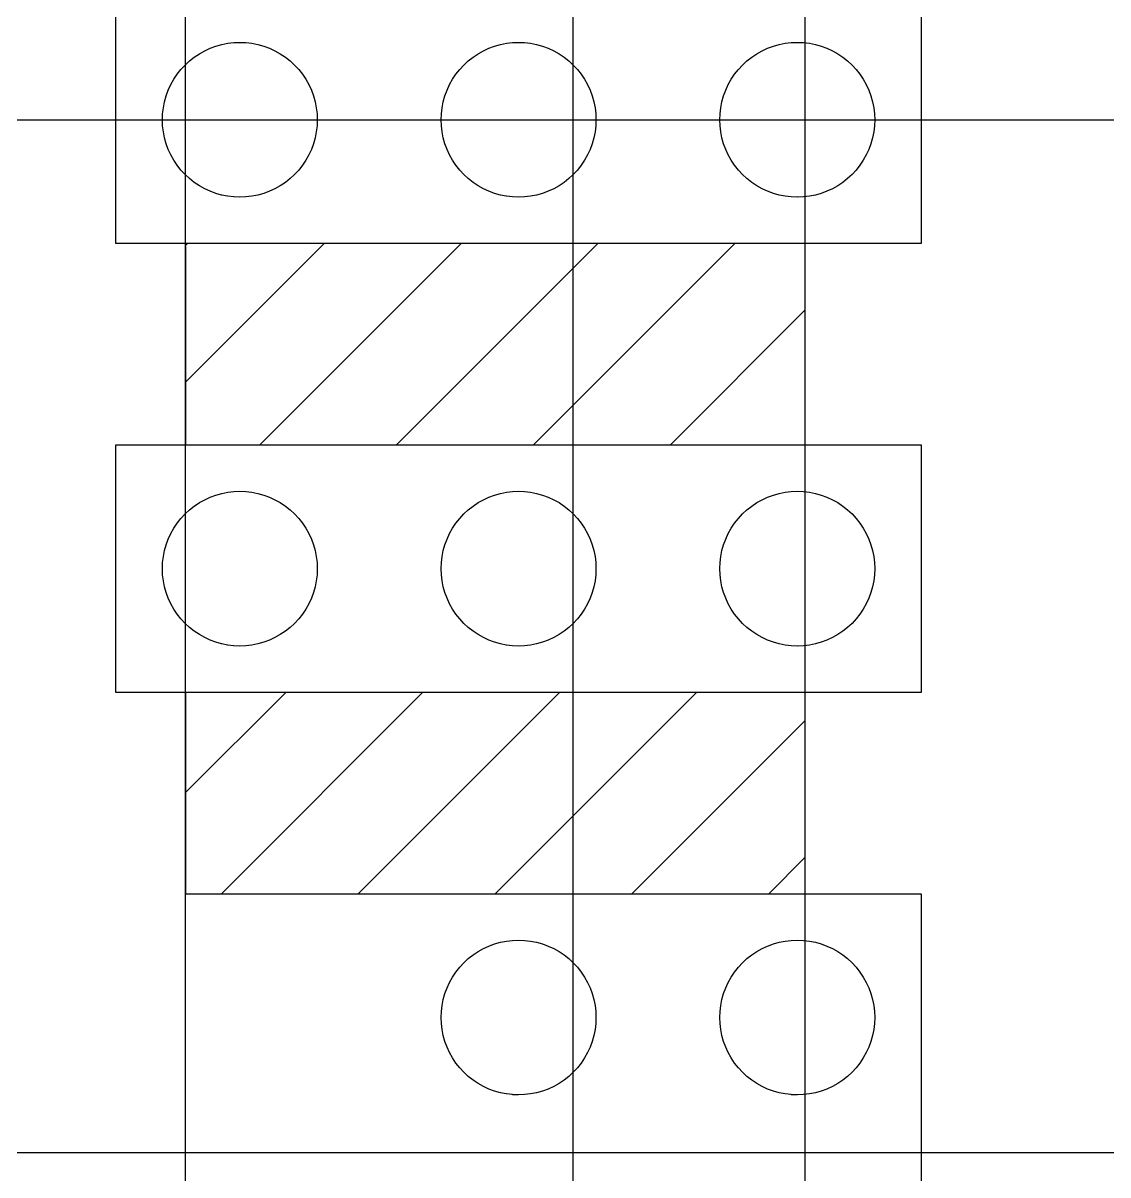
# Model space of a CAD drawing. Extents: x 98 to 785, y 191 to 514.
# Drawn here: x 172.723 to 174.124, y 268.851 to 270.339 of the extents above; entities that cross this region are included whole.
import ezdxf

# ---------------------------------------------------------------- set-up
doc = ezdxf.new("R2010")
doc.units = 0
doc.header["$LTSCALE"] = 12.7
doc.header["$MEASUREMENT"] = 0
doc.linetypes.add('CENTER', pattern=[2, 1.25, -0.25, 0.25, -0.25])
doc.linetypes.add('PHANTOM', pattern=[2.5, 1.25, -0.25, 0.25, -0.25, 0.25, -0.25])
for name, color, linetype in [('SH-01_CENTER', 2, 'CENTER'), ('SH-01_CU POST', 2, 'CONTINUOUS'), ('SH-01_HATCH', 10, 'CONTINUOUS'), ('SH-01_HIDDEN', 6, 'CONTINUOUS'), ('SH-01_MISC', 5, 'CONTINUOUS'), ('SH-01_NOTES', 3, 'CONTINUOUS'), ('SH-01_OBJECT', 7, 'CONTINUOUS'), ('SH-01_PHANTOM', 1, 'PHANTOM')]:
    doc.layers.add(name, color=color, linetype=linetype)

# ---------------------------------------------------------------- blocks, each defined once
blk = doc.blocks.new('A$C548803C5')
at = {"layer": 'SH-01_CENTER', "ltscale": 0.05}
for p, q in [((1, 1.45138), (1, 0.54862)), ((0.54862, 1), (1.45138, 1))]:
    blk.add_line(p, q, dxfattribs=at)
blk = doc.blocks.new('A$C10CC7ADC')
at = {"layer": 'SH-01_HATCH', "ltscale": 0.05}
h = blk.add_hatch(dxfattribs=at)
h.set_pattern_fill('ANSI31', color=256, scale=0.5)
h.set_pattern_definition([(45, (72.676584, -272.79924), (-0.044194174, 0.044194174), [])])
h.paths.add_polyline_path([(2.115, 3.115), (2.115, 2.985), (2.515, 2.985), (2.515, 3.115)])
h.paths.add_polyline_path([(2.515, 2.695), (2.515, 2.825), (2.115, 2.825), (2.115, 2.695)])
h.paths.add_polyline_path([(2.515, 2.405), (2.515, 2.535), (2.115, 2.535), (2.115, 2.405)])
h.paths.add_polyline_path([(2.515, 2.115), (2.515, 2.245), (2.115, 2.245), (2.115, 2.115)])
h.paths.add_polyline_path([(2.815, 2.38), (2.815, 2.25), (3.215, 2.25), (3.215, 2.38)])
h.paths.add_polyline_path([(3.215, 2.85), (3.215, 2.98), (2.815, 2.98), (2.815, 2.85)])
h.paths.add_polyline_path([(3.515, 3.115), (3.515, 2.985), (3.865, 2.985), (3.865, 3.115)])
h.paths.add_polyline_path([(3.515, 2.825), (3.515, 2.695), (3.865, 2.695), (3.865, 2.825)])
h.paths.add_polyline_path([(3.515, 2.535), (3.515, 2.405), (3.865, 2.405), (3.865, 2.535)])
h.paths.add_polyline_path([(3.865, 2.115), (3.865, 2.245), (3.515, 2.245), (3.515, 2.115)])
at = {"layer": 'SH-01_CENTER'}
for points in [[(2.365, 3.56151), (2.365, 1.66849)], [(1.41849, 2.615), (3.31151, 2.615)]]:
    blk.add_lwpolyline(points, dxfattribs=at)
at = {"layer": 'SH-01_CU POST'}
for points in [[(2.2, 2.615), (2.19985, 2.61108), (2.19939, 2.60718), (2.19862, 2.60333), (2.19756, 2.59955), (2.1962, 2.59587), (2.19455, 2.5923), (2.19263, 2.58888), (2.19045, 2.58561), (2.18802, 2.58253), (2.18536, 2.57965), (2.18248, 2.57698), (2.17939, 2.57455), (2.17613, 2.57237), (2.1727, 2.57045), (2.16914, 2.56881), (2.16545, 2.56745), (2.16168, 2.56638), (2.15782, 2.56562), (2.15393, 2.56516), (2.15008, 2.56501), (2.15006, 2.56501), (2.15005, 2.565), (2.14996, 2.565), (2.14995, 2.56501), (2.14993, 2.56501), (2.14615, 2.56515), (2.14615, 2.56516), (2.14607, 2.56516), (2.14606, 2.56516), (2.14602, 2.56516), (2.14601, 2.56517), (2.146, 2.56517), (2.14226, 2.56561), (2.14225, 2.56561), (2.14224, 2.56561), (2.14221, 2.56561), (2.14221, 2.56562), (2.14218, 2.56562), (2.14218, 2.56562), (2.14215, 2.56562), (2.14214, 2.56563), (2.14212, 2.56563), (2.14211, 2.56563), (2.14211, 2.56563), (2.13841, 2.56637), (2.1384, 2.56637), (2.13839, 2.56637), (2.13838, 2.56637), (2.13837, 2.56638), (2.13836, 2.56638), (2.13835, 2.56638), (2.13833, 2.56638), (2.13833, 2.56639), (2.13831, 2.56639), (2.1383, 2.56639), (2.1383, 2.56639), (2.13829, 2.5664), (2.13827, 2.5664), (2.13827, 2.5664), (2.13826, 2.5664), (2.13455, 2.56745), (2.13087, 2.56881), (2.1273, 2.57045), (2.12388, 2.57237), (2.12061, 2.57455), (2.11753, 2.57698), (2.11465, 2.57965), (2.11198, 2.58253), (2.10955, 2.58561), (2.10737, 2.58888), (2.10545, 2.5923), (2.10381, 2.59587), (2.10245, 2.59955), (2.10138, 2.60333), (2.10062, 2.60718), (2.10016, 2.61108), (2.1, 2.615), (2.10016, 2.61893), (2.10062, 2.62282), (2.10138, 2.62668), (2.10245, 2.63045), (2.10381, 2.63414), (2.10545, 2.6377), (2.10737, 2.64113), (2.10955, 2.64439), (2.11198, 2.64748), (2.11465, 2.65036), (2.11753, 2.65302), (2.12061, 2.65545), (2.12388, 2.65763), (2.1273, 2.65955), (2.13087, 2.6612), (2.13455, 2.66256), (2.13833, 2.66362), (2.14218, 2.66439), (2.14608, 2.66485), (2.15, 2.665), (2.15393, 2.66485), (2.15782, 2.66439), (2.16168, 2.66362), (2.16545, 2.66256), (2.16914, 2.6612), (2.1727, 2.65955), (2.17613, 2.65763), (2.17939, 2.65545), (2.18248, 2.65302), (2.18536, 2.65036), (2.18802, 2.64748), (2.19045, 2.64439), (2.19263, 2.64113), (2.19455, 2.6377), (2.1962, 2.63414), (2.19756, 2.63045), (2.19862, 2.62668), (2.19939, 2.62282), (2.19985, 2.61893)], [(2.2, 2.615), (2.19985, 2.61108), (2.19939, 2.60718), (2.19862, 2.60333), (2.19756, 2.59955), (2.1962, 2.59587), (2.19455, 2.5923), (2.19263, 2.58888), (2.19045, 2.58561), (2.18802, 2.58253), (2.18536, 2.57965), (2.18248, 2.57698), (2.17939, 2.57455), (2.17613, 2.57237), (2.1727, 2.57045), (2.16914, 2.56881), (2.16545, 2.56745), (2.16168, 2.56638), (2.15782, 2.56562), (2.15393, 2.56516), (2.15008, 2.56501), (2.15006, 2.56501), (2.15005, 2.565), (2.14996, 2.565), (2.14995, 2.56501), (2.14993, 2.56501), (2.14615, 2.56515), (2.14615, 2.56516), (2.14607, 2.56516), (2.14606, 2.56516), (2.14602, 2.56516), (2.14601, 2.56517), (2.146, 2.56517), (2.14226, 2.56561), (2.14225, 2.56561), (2.14224, 2.56561), (2.14221, 2.56561), (2.14221, 2.56562), (2.14218, 2.56562), (2.14218, 2.56562), (2.14215, 2.56562), (2.14214, 2.56563), (2.14212, 2.56563), (2.14211, 2.56563), (2.14211, 2.56563), (2.13841, 2.56637), (2.1384, 2.56637), (2.13839, 2.56637), (2.13838, 2.56637), (2.13837, 2.56638), (2.13836, 2.56638), (2.13835, 2.56638), (2.13833, 2.56638), (2.13833, 2.56639), (2.13831, 2.56639), (2.1383, 2.56639), (2.1383, 2.56639), (2.13829, 2.5664), (2.13827, 2.5664), (2.13827, 2.5664), (2.13826, 2.5664), (2.13455, 2.56745), (2.13087, 2.56881), (2.1273, 2.57045), (2.12388, 2.57237), (2.12061, 2.57455), (2.11753, 2.57698), (2.11465, 2.57965), (2.11198, 2.58253), (2.10955, 2.58561), (2.10737, 2.58888), (2.10545, 2.5923), (2.10381, 2.59587), (2.10245, 2.59955), (2.10138, 2.60333), (2.10062, 2.60718), (2.10016, 2.61108), (2.1, 2.615), (2.10016, 2.61893), (2.10062, 2.62282), (2.10138, 2.62668), (2.10245, 2.63045), (2.10381, 2.63414), (2.10545, 2.6377), (2.10737, 2.64113), (2.10955, 2.64439), (2.11198, 2.64748), (2.11465, 2.65036), (2.11753, 2.65302), (2.12061, 2.65545), (2.12388, 2.65763), (2.1273, 2.65955), (2.13087, 2.6612), (2.13455, 2.66256), (2.13833, 2.66362), (2.14218, 2.66439), (2.14608, 2.66485), (2.15, 2.665), (2.15393, 2.66485), (2.15782, 2.66439), (2.16168, 2.66362), (2.16545, 2.66256), (2.16914, 2.6612), (2.1727, 2.65955), (2.17613, 2.65763), (2.17939, 2.65545), (2.18248, 2.65302), (2.18536, 2.65036), (2.18802, 2.64748), (2.19045, 2.64439), (2.19263, 2.64113), (2.19455, 2.6377), (2.1962, 2.63414), (2.19756, 2.63045), (2.19862, 2.62668), (2.19939, 2.62282), (2.19985, 2.61893)], [(2.38, 2.615), (2.37985, 2.61108), (2.37939, 2.60718), (2.37862, 2.60333), (2.37756, 2.59955), (2.3762, 2.59587), (2.37455, 2.5923), (2.37263, 2.58888), (2.37045, 2.58561), (2.36802, 2.58253), (2.36536, 2.57965), (2.36248, 2.57698), (2.35939, 2.57455), (2.35613, 2.57237), (2.3527, 2.57045), (2.34914, 2.56881), (2.34545, 2.56745), (2.34168, 2.56638), (2.33782, 2.56562), (2.33393, 2.56516), (2.33008, 2.56501), (2.33006, 2.56501), (2.33005, 2.565), (2.32996, 2.565), (2.32995, 2.56501), (2.32993, 2.56501), (2.32615, 2.56515), (2.32615, 2.56516), (2.32607, 2.56516), (2.32606, 2.56516), (2.32602, 2.56516), (2.32601, 2.56517), (2.326, 2.56517), (2.32226, 2.56561), (2.32225, 2.56561), (2.32224, 2.56561), (2.32221, 2.56561), (2.32221, 2.56562), (2.32218, 2.56562), (2.32218, 2.56562), (2.32215, 2.56562), (2.32214, 2.56563), (2.32212, 2.56563), (2.32211, 2.56563), (2.32211, 2.56563), (2.31841, 2.56637), (2.3184, 2.56637), (2.31839, 2.56637), (2.31838, 2.56637), (2.31837, 2.56638), (2.31836, 2.56638), (2.31835, 2.56638), (2.31833, 2.56638), (2.31833, 2.56639), (2.31831, 2.56639), (2.3183, 2.56639), (2.3183, 2.56639), (2.31829, 2.5664), (2.31827, 2.5664), (2.31827, 2.5664), (2.31826, 2.5664), (2.31455, 2.56745), (2.31087, 2.56881), (2.3073, 2.57045), (2.30388, 2.57237), (2.30061, 2.57455), (2.29753, 2.57698), (2.29465, 2.57965), (2.29198, 2.58253), (2.28955, 2.58561), (2.28737, 2.58888), (2.28545, 2.5923), (2.28381, 2.59587), (2.28245, 2.59955), (2.28138, 2.60333), (2.28062, 2.60718), (2.28016, 2.61108), (2.28, 2.615), (2.28016, 2.61893), (2.28062, 2.62282), (2.28138, 2.62668), (2.28245, 2.63045), (2.28381, 2.63414), (2.28545, 2.6377), (2.28737, 2.64113), (2.28955, 2.64439), (2.29198, 2.64748), (2.29465, 2.65036), (2.29753, 2.65302), (2.30061, 2.65545), (2.30388, 2.65763), (2.3073, 2.65955), (2.31087, 2.6612), (2.31455, 2.66256), (2.31833, 2.66362), (2.32218, 2.66439), (2.32608, 2.66485), (2.33, 2.665), (2.33393, 2.66485), (2.33782, 2.66439), (2.34168, 2.66362), (2.34545, 2.66256), (2.34914, 2.6612), (2.3527, 2.65955), (2.35613, 2.65763), (2.35939, 2.65545), (2.36248, 2.65302), (2.36536, 2.65036), (2.36802, 2.64748), (2.37045, 2.64439), (2.37263, 2.64113), (2.37455, 2.6377), (2.3762, 2.63414), (2.37756, 2.63045), (2.37862, 2.62668), (2.37939, 2.62282), (2.37985, 2.61893)], [(2.38, 2.615), (2.37985, 2.61108), (2.37939, 2.60718), (2.37862, 2.60333), (2.37756, 2.59955), (2.3762, 2.59587), (2.37455, 2.5923), (2.37263, 2.58888), (2.37045, 2.58561), (2.36802, 2.58253), (2.36536, 2.57965), (2.36248, 2.57698), (2.35939, 2.57455), (2.35613, 2.57237), (2.3527, 2.57045), (2.34914, 2.56881), (2.34545, 2.56745), (2.34168, 2.56638), (2.33782, 2.56562), (2.33393, 2.56516), (2.33008, 2.56501), (2.33006, 2.56501), (2.33005, 2.565), (2.32996, 2.565), (2.32995, 2.56501), (2.32993, 2.56501), (2.32615, 2.56515), (2.32615, 2.56516), (2.32607, 2.56516), (2.32606, 2.56516), (2.32602, 2.56516), (2.32601, 2.56517), (2.326, 2.56517), (2.32226, 2.56561), (2.32225, 2.56561), (2.32224, 2.56561), (2.32221, 2.56561), (2.32221, 2.56562), (2.32218, 2.56562), (2.32218, 2.56562), (2.32215, 2.56562), (2.32214, 2.56563), (2.32212, 2.56563), (2.32211, 2.56563), (2.32211, 2.56563), (2.31841, 2.56637), (2.3184, 2.56637), (2.31839, 2.56637), (2.31838, 2.56637), (2.31837, 2.56638), (2.31836, 2.56638), (2.31835, 2.56638), (2.31833, 2.56638), (2.31833, 2.56639), (2.31831, 2.56639), (2.3183, 2.56639), (2.3183, 2.56639), (2.31829, 2.5664), (2.31827, 2.5664), (2.31827, 2.5664), (2.31826, 2.5664), (2.31455, 2.56745), (2.31087, 2.56881), (2.3073, 2.57045), (2.30388, 2.57237), (2.30061, 2.57455), (2.29753, 2.57698), (2.29465, 2.57965), (2.29198, 2.58253), (2.28955, 2.58561), (2.28737, 2.58888), (2.28545, 2.5923), (2.28381, 2.59587), (2.28245, 2.59955), (2.28138, 2.60333), (2.28062, 2.60718), (2.28016, 2.61108), (2.28, 2.615), (2.28016, 2.61893), (2.28062, 2.62282), (2.28138, 2.62668), (2.28245, 2.63045), (2.28381, 2.63414), (2.28545, 2.6377), (2.28737, 2.64113), (2.28955, 2.64439), (2.29198, 2.64748), (2.29465, 2.65036), (2.29753, 2.65302), (2.30061, 2.65545), (2.30388, 2.65763), (2.3073, 2.65955), (2.31087, 2.6612), (2.31455, 2.66256), (2.31833, 2.66362), (2.32218, 2.66439), (2.32608, 2.66485), (2.33, 2.665), (2.33393, 2.66485), (2.33782, 2.66439), (2.34168, 2.66362), (2.34545, 2.66256), (2.34914, 2.6612), (2.3527, 2.65955), (2.35613, 2.65763), (2.35939, 2.65545), (2.36248, 2.65302), (2.36536, 2.65036), (2.36802, 2.64748), (2.37045, 2.64439), (2.37263, 2.64113), (2.37455, 2.6377), (2.3762, 2.63414), (2.37756, 2.63045), (2.37862, 2.62668), (2.37939, 2.62282), (2.37985, 2.61893)], [(2.56, 2.615), (2.55985, 2.61108), (2.55939, 2.60718), (2.55862, 2.60333), (2.55756, 2.59955), (2.5562, 2.59587), (2.55455, 2.5923), (2.55263, 2.58888), (2.55045, 2.58561), (2.54802, 2.58253), (2.54536, 2.57965), (2.54248, 2.57698), (2.53939, 2.57455), (2.53613, 2.57237), (2.5327, 2.57045), (2.52914, 2.56881), (2.52545, 2.56745), (2.52168, 2.56638), (2.51782, 2.56562), (2.51393, 2.56516), (2.51008, 2.56501), (2.51006, 2.56501), (2.51005, 2.565), (2.50996, 2.565), (2.50995, 2.56501), (2.50993, 2.56501), (2.50615, 2.56515), (2.50615, 2.56516), (2.50607, 2.56516), (2.50606, 2.56516), (2.50602, 2.56516), (2.50601, 2.56517), (2.506, 2.56517), (2.50226, 2.56561), (2.50225, 2.56561), (2.50224, 2.56561), (2.50221, 2.56561), (2.50221, 2.56562), (2.50218, 2.56562), (2.50218, 2.56562), (2.50215, 2.56562), (2.50214, 2.56563), (2.50212, 2.56563), (2.50211, 2.56563), (2.50211, 2.56563), (2.49841, 2.56637), (2.4984, 2.56637), (2.49839, 2.56637), (2.49838, 2.56637), (2.49837, 2.56638), (2.49836, 2.56638), (2.49835, 2.56638), (2.49833, 2.56638), (2.49833, 2.56639), (2.49831, 2.56639), (2.4983, 2.56639), (2.4983, 2.56639), (2.49829, 2.5664), (2.49827, 2.5664), (2.49827, 2.5664), (2.49826, 2.5664), (2.49455, 2.56745), (2.49087, 2.56881), (2.4873, 2.57045), (2.48388, 2.57237), (2.48061, 2.57455), (2.47753, 2.57698), (2.47465, 2.57965), (2.47198, 2.58253), (2.46955, 2.58561), (2.46737, 2.58888), (2.46545, 2.5923), (2.46381, 2.59587), (2.46245, 2.59955), (2.46138, 2.60333), (2.46062, 2.60718), (2.46016, 2.61108), (2.46, 2.615), (2.46016, 2.61893), (2.46062, 2.62282), (2.46138, 2.62668), (2.46245, 2.63045), (2.46381, 2.63414), (2.46545, 2.6377), (2.46737, 2.64113), (2.46955, 2.64439), (2.47198, 2.64748), (2.47465, 2.65036), (2.47753, 2.65302), (2.48061, 2.65545), (2.48388, 2.65763), (2.4873, 2.65955), (2.49087, 2.6612), (2.49455, 2.66256), (2.49833, 2.66362), (2.50218, 2.66439), (2.50608, 2.66485), (2.51, 2.665), (2.51393, 2.66485), (2.51782, 2.66439), (2.52168, 2.66362), (2.52545, 2.66256), (2.52914, 2.6612), (2.5327, 2.65955), (2.53613, 2.65763), (2.53939, 2.65545), (2.54248, 2.65302), (2.54536, 2.65036), (2.54802, 2.64748), (2.55045, 2.64439), (2.55263, 2.64113), (2.55455, 2.6377), (2.5562, 2.63414), (2.55756, 2.63045), (2.55862, 2.62668), (2.55939, 2.62282), (2.55985, 2.61893)], [(2.56, 2.615), (2.55985, 2.61108), (2.55939, 2.60718), (2.55862, 2.60333), (2.55756, 2.59955), (2.5562, 2.59587), (2.55455, 2.5923), (2.55263, 2.58888), (2.55045, 2.58561), (2.54802, 2.58253), (2.54536, 2.57965), (2.54248, 2.57698), (2.53939, 2.57455), (2.53613, 2.57237), (2.5327, 2.57045), (2.52914, 2.56881), (2.52545, 2.56745), (2.52168, 2.56638), (2.51782, 2.56562), (2.51393, 2.56516), (2.51008, 2.56501), (2.51006, 2.56501), (2.51005, 2.565), (2.50996, 2.565), (2.50995, 2.56501), (2.50993, 2.56501), (2.50615, 2.56515), (2.50615, 2.56516), (2.50607, 2.56516), (2.50606, 2.56516), (2.50602, 2.56516), (2.50601, 2.56517), (2.506, 2.56517), (2.50226, 2.56561), (2.50225, 2.56561), (2.50224, 2.56561), (2.50221, 2.56561), (2.50221, 2.56562), (2.50218, 2.56562), (2.50218, 2.56562), (2.50215, 2.56562), (2.50214, 2.56563), (2.50212, 2.56563), (2.50211, 2.56563), (2.50211, 2.56563), (2.49841, 2.56637), (2.4984, 2.56637), (2.49839, 2.56637), (2.49838, 2.56637), (2.49837, 2.56638), (2.49836, 2.56638), (2.49835, 2.56638), (2.49833, 2.56638), (2.49833, 2.56639), (2.49831, 2.56639), (2.4983, 2.56639), (2.4983, 2.56639), (2.49829, 2.5664), (2.49827, 2.5664), (2.49827, 2.5664), (2.49826, 2.5664), (2.49455, 2.56745), (2.49087, 2.56881), (2.4873, 2.57045), (2.48388, 2.57237), (2.48061, 2.57455), (2.47753, 2.57698), (2.47465, 2.57965), (2.47198, 2.58253), (2.46955, 2.58561), (2.46737, 2.58888), (2.46545, 2.5923), (2.46381, 2.59587), (2.46245, 2.59955), (2.46138, 2.60333), (2.46062, 2.60718), (2.46016, 2.61108), (2.46, 2.615), (2.46016, 2.61893), (2.46062, 2.62282), (2.46138, 2.62668), (2.46245, 2.63045), (2.46381, 2.63414), (2.46545, 2.6377), (2.46737, 2.64113), (2.46955, 2.64439), (2.47198, 2.64748), (2.47465, 2.65036), (2.47753, 2.65302), (2.48061, 2.65545), (2.48388, 2.65763), (2.4873, 2.65955), (2.49087, 2.6612), (2.49455, 2.66256), (2.49833, 2.66362), (2.50218, 2.66439), (2.50608, 2.66485), (2.51, 2.665), (2.51393, 2.66485), (2.51782, 2.66439), (2.52168, 2.66362), (2.52545, 2.66256), (2.52914, 2.6612), (2.5327, 2.65955), (2.53613, 2.65763), (2.53939, 2.65545), (2.54248, 2.65302), (2.54536, 2.65036), (2.54802, 2.64748), (2.55045, 2.64439), (2.55263, 2.64113), (2.55455, 2.6377), (2.5562, 2.63414), (2.55756, 2.63045), (2.55862, 2.62668), (2.55939, 2.62282), (2.55985, 2.61893)], [(2.2, 2.325), (2.19985, 2.32108), (2.19939, 2.31718), (2.19862, 2.31333), (2.19756, 2.30955), (2.1962, 2.30587), (2.19455, 2.3023), (2.19263, 2.29888), (2.19045, 2.29561), (2.18802, 2.29253), (2.18536, 2.28965), (2.18248, 2.28698), (2.17939, 2.28455), (2.17613, 2.28237), (2.1727, 2.28045), (2.16914, 2.27881), (2.16545, 2.27745), (2.16168, 2.27638), (2.15782, 2.27562), (2.15393, 2.27516), (2.15008, 2.27501), (2.15006, 2.27501), (2.15005, 2.275), (2.14996, 2.275), (2.14995, 2.27501), (2.14993, 2.27501), (2.14615, 2.27515), (2.14615, 2.27516), (2.14607, 2.27516), (2.14606, 2.27516), (2.14602, 2.27516), (2.14601, 2.27517), (2.146, 2.27517), (2.14226, 2.27561), (2.14225, 2.27561), (2.14224, 2.27561), (2.14221, 2.27561), (2.14221, 2.27562), (2.14218, 2.27562), (2.14218, 2.27562), (2.14215, 2.27562), (2.14214, 2.27563), (2.14212, 2.27563), (2.14211, 2.27563), (2.14211, 2.27563), (2.13841, 2.27637), (2.1384, 2.27637), (2.13839, 2.27637), (2.13838, 2.27637), (2.13837, 2.27638), (2.13836, 2.27638), (2.13835, 2.27638), (2.13833, 2.27638), (2.13833, 2.27639), (2.13831, 2.27639), (2.1383, 2.27639), (2.1383, 2.27639), (2.13829, 2.2764), (2.13827, 2.2764), (2.13827, 2.2764), (2.13826, 2.2764), (2.13455, 2.27745), (2.13087, 2.27881), (2.1273, 2.28045), (2.12388, 2.28237), (2.12061, 2.28455), (2.11753, 2.28698), (2.11465, 2.28965), (2.11198, 2.29253), (2.10955, 2.29561), (2.10737, 2.29888), (2.10545, 2.3023), (2.10381, 2.30587), (2.10245, 2.30955), (2.10138, 2.31333), (2.10062, 2.31718), (2.10016, 2.32108), (2.1, 2.325), (2.10016, 2.32893), (2.10062, 2.33282), (2.10138, 2.33668), (2.10245, 2.34045), (2.10381, 2.34414), (2.10545, 2.3477), (2.10737, 2.35113), (2.10955, 2.35439), (2.11198, 2.35748), (2.11465, 2.36036), (2.11753, 2.36302), (2.12061, 2.36545), (2.12388, 2.36763), (2.1273, 2.36955), (2.13087, 2.3712), (2.13455, 2.37256), (2.13833, 2.37362), (2.14218, 2.37439), (2.14608, 2.37485), (2.15, 2.375), (2.15393, 2.37485), (2.15782, 2.37439), (2.16168, 2.37362), (2.16545, 2.37256), (2.16914, 2.3712), (2.1727, 2.36955), (2.17613, 2.36763), (2.17939, 2.36545), (2.18248, 2.36302), (2.18536, 2.36036), (2.18802, 2.35748), (2.19045, 2.35439), (2.19263, 2.35113), (2.19455, 2.3477), (2.1962, 2.34414), (2.19756, 2.34045), (2.19862, 2.33668), (2.19939, 2.33282), (2.19985, 2.32893)], [(2.2, 2.325), (2.19985, 2.32108), (2.19939, 2.31718), (2.19862, 2.31333), (2.19756, 2.30955), (2.1962, 2.30587), (2.19455, 2.3023), (2.19263, 2.29888), (2.19045, 2.29561), (2.18802, 2.29253), (2.18536, 2.28965), (2.18248, 2.28698), (2.17939, 2.28455), (2.17613, 2.28237), (2.1727, 2.28045), (2.16914, 2.27881), (2.16545, 2.27745), (2.16168, 2.27638), (2.15782, 2.27562), (2.15393, 2.27516), (2.15008, 2.27501), (2.15006, 2.27501), (2.15005, 2.275), (2.14996, 2.275), (2.14995, 2.27501), (2.14993, 2.27501), (2.14615, 2.27515), (2.14615, 2.27516), (2.14607, 2.27516), (2.14606, 2.27516), (2.14602, 2.27516), (2.14601, 2.27517), (2.146, 2.27517), (2.14226, 2.27561), (2.14225, 2.27561), (2.14224, 2.27561), (2.14221, 2.27561), (2.14221, 2.27562), (2.14218, 2.27562), (2.14218, 2.27562), (2.14215, 2.27562), (2.14214, 2.27563), (2.14212, 2.27563), (2.14211, 2.27563), (2.14211, 2.27563), (2.13841, 2.27637), (2.1384, 2.27637), (2.13839, 2.27637), (2.13838, 2.27637), (2.13837, 2.27638), (2.13836, 2.27638), (2.13835, 2.27638), (2.13833, 2.27638), (2.13833, 2.27639), (2.13831, 2.27639), (2.1383, 2.27639), (2.1383, 2.27639), (2.13829, 2.2764), (2.13827, 2.2764), (2.13827, 2.2764), (2.13826, 2.2764), (2.13455, 2.27745), (2.13087, 2.27881), (2.1273, 2.28045), (2.12388, 2.28237), (2.12061, 2.28455), (2.11753, 2.28698), (2.11465, 2.28965), (2.11198, 2.29253), (2.10955, 2.29561), (2.10737, 2.29888), (2.10545, 2.3023), (2.10381, 2.30587), (2.10245, 2.30955), (2.10138, 2.31333), (2.10062, 2.31718), (2.10016, 2.32108), (2.1, 2.325), (2.10016, 2.32893), (2.10062, 2.33282), (2.10138, 2.33668), (2.10245, 2.34045), (2.10381, 2.34414), (2.10545, 2.3477), (2.10737, 2.35113), (2.10955, 2.35439), (2.11198, 2.35748), (2.11465, 2.36036), (2.11753, 2.36302), (2.12061, 2.36545), (2.12388, 2.36763), (2.1273, 2.36955), (2.13087, 2.3712), (2.13455, 2.37256), (2.13833, 2.37362), (2.14218, 2.37439), (2.14608, 2.37485), (2.15, 2.375), (2.15393, 2.37485), (2.15782, 2.37439), (2.16168, 2.37362), (2.16545, 2.37256), (2.16914, 2.3712), (2.1727, 2.36955), (2.17613, 2.36763), (2.17939, 2.36545), (2.18248, 2.36302), (2.18536, 2.36036), (2.18802, 2.35748), (2.19045, 2.35439), (2.19263, 2.35113), (2.19455, 2.3477), (2.1962, 2.34414), (2.19756, 2.34045), (2.19862, 2.33668), (2.19939, 2.33282), (2.19985, 2.32893)], [(2.38, 2.325), (2.37985, 2.32108), (2.37939, 2.31718), (2.37862, 2.31333), (2.37756, 2.30955), (2.3762, 2.30587), (2.37455, 2.3023), (2.37263, 2.29888), (2.37045, 2.29561), (2.36802, 2.29253), (2.36536, 2.28965), (2.36248, 2.28698), (2.35939, 2.28455), (2.35613, 2.28237), (2.3527, 2.28045), (2.34914, 2.27881), (2.34545, 2.27745), (2.34168, 2.27638), (2.33782, 2.27562), (2.33393, 2.27516), (2.33008, 2.27501), (2.33006, 2.27501), (2.33005, 2.275), (2.32996, 2.275), (2.32995, 2.27501), (2.32993, 2.27501), (2.32615, 2.27515), (2.32615, 2.27516), (2.32607, 2.27516), (2.32606, 2.27516), (2.32602, 2.27516), (2.32601, 2.27517), (2.326, 2.27517), (2.32226, 2.27561), (2.32225, 2.27561), (2.32224, 2.27561), (2.32221, 2.27561), (2.32221, 2.27562), (2.32218, 2.27562), (2.32218, 2.27562), (2.32215, 2.27562), (2.32214, 2.27563), (2.32212, 2.27563), (2.32211, 2.27563), (2.32211, 2.27563), (2.31841, 2.27637), (2.3184, 2.27637), (2.31839, 2.27637), (2.31838, 2.27637), (2.31837, 2.27638), (2.31836, 2.27638), (2.31835, 2.27638), (2.31833, 2.27638), (2.31833, 2.27639), (2.31831, 2.27639), (2.3183, 2.27639), (2.3183, 2.27639), (2.31829, 2.2764), (2.31827, 2.2764), (2.31827, 2.2764), (2.31826, 2.2764), (2.31455, 2.27745), (2.31087, 2.27881), (2.3073, 2.28045), (2.30388, 2.28237), (2.30061, 2.28455), (2.29753, 2.28698), (2.29465, 2.28965), (2.29198, 2.29253), (2.28955, 2.29561), (2.28737, 2.29888), (2.28545, 2.3023), (2.28381, 2.30587), (2.28245, 2.30955), (2.28138, 2.31333), (2.28062, 2.31718), (2.28016, 2.32108), (2.28, 2.325), (2.28016, 2.32893), (2.28062, 2.33282), (2.28138, 2.33668), (2.28245, 2.34045), (2.28381, 2.34414), (2.28545, 2.3477), (2.28737, 2.35113), (2.28955, 2.35439), (2.29198, 2.35748), (2.29465, 2.36036), (2.29753, 2.36302), (2.30061, 2.36545), (2.30388, 2.36763), (2.3073, 2.36955), (2.31087, 2.3712), (2.31455, 2.37256), (2.31833, 2.37362), (2.32218, 2.37439), (2.32608, 2.37485), (2.33, 2.375), (2.33393, 2.37485), (2.33782, 2.37439), (2.34168, 2.37362), (2.34545, 2.37256), (2.34914, 2.3712), (2.3527, 2.36955), (2.35613, 2.36763), (2.35939, 2.36545), (2.36248, 2.36302), (2.36536, 2.36036), (2.36802, 2.35748), (2.37045, 2.35439), (2.37263, 2.35113), (2.37455, 2.3477), (2.3762, 2.34414), (2.37756, 2.34045), (2.37862, 2.33668), (2.37939, 2.33282), (2.37985, 2.32893)], [(2.38, 2.325), (2.37985, 2.32108), (2.37939, 2.31718), (2.37862, 2.31333), (2.37756, 2.30955), (2.3762, 2.30587), (2.37455, 2.3023), (2.37263, 2.29888), (2.37045, 2.29561), (2.36802, 2.29253), (2.36536, 2.28965), (2.36248, 2.28698), (2.35939, 2.28455), (2.35613, 2.28237), (2.3527, 2.28045), (2.34914, 2.27881), (2.34545, 2.27745), (2.34168, 2.27638), (2.33782, 2.27562), (2.33393, 2.27516), (2.33008, 2.27501), (2.33006, 2.27501), (2.33005, 2.275), (2.32996, 2.275), (2.32995, 2.27501), (2.32993, 2.27501), (2.32615, 2.27515), (2.32615, 2.27516), (2.32607, 2.27516), (2.32606, 2.27516), (2.32602, 2.27516), (2.32601, 2.27517), (2.326, 2.27517), (2.32226, 2.27561), (2.32225, 2.27561), (2.32224, 2.27561), (2.32221, 2.27561), (2.32221, 2.27562), (2.32218, 2.27562), (2.32218, 2.27562), (2.32215, 2.27562), (2.32214, 2.27563), (2.32212, 2.27563), (2.32211, 2.27563), (2.32211, 2.27563), (2.31841, 2.27637), (2.3184, 2.27637), (2.31839, 2.27637), (2.31838, 2.27637), (2.31837, 2.27638), (2.31836, 2.27638), (2.31835, 2.27638), (2.31833, 2.27638), (2.31833, 2.27639), (2.31831, 2.27639), (2.3183, 2.27639), (2.3183, 2.27639), (2.31829, 2.2764), (2.31827, 2.2764), (2.31827, 2.2764), (2.31826, 2.2764), (2.31455, 2.27745), (2.31087, 2.27881), (2.3073, 2.28045), (2.30388, 2.28237), (2.30061, 2.28455), (2.29753, 2.28698), (2.29465, 2.28965), (2.29198, 2.29253), (2.28955, 2.29561), (2.28737, 2.29888), (2.28545, 2.3023), (2.28381, 2.30587), (2.28245, 2.30955), (2.28138, 2.31333), (2.28062, 2.31718), (2.28016, 2.32108), (2.28, 2.325), (2.28016, 2.32893), (2.28062, 2.33282), (2.28138, 2.33668), (2.28245, 2.34045), (2.28381, 2.34414), (2.28545, 2.3477), (2.28737, 2.35113), (2.28955, 2.35439), (2.29198, 2.35748), (2.29465, 2.36036), (2.29753, 2.36302), (2.30061, 2.36545), (2.30388, 2.36763), (2.3073, 2.36955), (2.31087, 2.3712), (2.31455, 2.37256), (2.31833, 2.37362), (2.32218, 2.37439), (2.32608, 2.37485), (2.33, 2.375), (2.33393, 2.37485), (2.33782, 2.37439), (2.34168, 2.37362), (2.34545, 2.37256), (2.34914, 2.3712), (2.3527, 2.36955), (2.35613, 2.36763), (2.35939, 2.36545), (2.36248, 2.36302), (2.36536, 2.36036), (2.36802, 2.35748), (2.37045, 2.35439), (2.37263, 2.35113), (2.37455, 2.3477), (2.3762, 2.34414), (2.37756, 2.34045), (2.37862, 2.33668), (2.37939, 2.33282), (2.37985, 2.32893)], [(2.56, 2.325), (2.55985, 2.32108), (2.55939, 2.31718), (2.55862, 2.31333), (2.55756, 2.30955), (2.5562, 2.30587), (2.55455, 2.3023), (2.55263, 2.29888), (2.55045, 2.29561), (2.54802, 2.29253), (2.54536, 2.28965), (2.54248, 2.28698), (2.53939, 2.28455), (2.53613, 2.28237), (2.5327, 2.28045), (2.52914, 2.27881), (2.52545, 2.27745), (2.52168, 2.27638), (2.51782, 2.27562), (2.51393, 2.27516), (2.51008, 2.27501), (2.51006, 2.27501), (2.51005, 2.275), (2.50996, 2.275), (2.50995, 2.27501), (2.50993, 2.27501), (2.50615, 2.27515), (2.50615, 2.27516), (2.50607, 2.27516), (2.50606, 2.27516), (2.50602, 2.27516), (2.50601, 2.27517), (2.506, 2.27517), (2.50226, 2.27561), (2.50225, 2.27561), (2.50224, 2.27561), (2.50221, 2.27561), (2.50221, 2.27562), (2.50218, 2.27562), (2.50218, 2.27562), (2.50215, 2.27562), (2.50214, 2.27563), (2.50212, 2.27563), (2.50211, 2.27563), (2.50211, 2.27563), (2.49841, 2.27637), (2.4984, 2.27637), (2.49839, 2.27637), (2.49838, 2.27637), (2.49837, 2.27638), (2.49836, 2.27638), (2.49835, 2.27638), (2.49833, 2.27638), (2.49833, 2.27639), (2.49831, 2.27639), (2.4983, 2.27639), (2.4983, 2.27639), (2.49829, 2.2764), (2.49827, 2.2764), (2.49827, 2.2764), (2.49826, 2.2764), (2.49455, 2.27745), (2.49087, 2.27881), (2.4873, 2.28045), (2.48388, 2.28237), (2.48061, 2.28455), (2.47753, 2.28698), (2.47465, 2.28965), (2.47198, 2.29253), (2.46955, 2.29561), (2.46737, 2.29888), (2.46545, 2.3023), (2.46381, 2.30587), (2.46245, 2.30955), (2.46138, 2.31333), (2.46062, 2.31718), (2.46016, 2.32108), (2.46, 2.325), (2.46016, 2.32893), (2.46062, 2.33282), (2.46138, 2.33668), (2.46245, 2.34045), (2.46381, 2.34414), (2.46545, 2.3477), (2.46737, 2.35113), (2.46955, 2.35439), (2.47198, 2.35748), (2.47465, 2.36036), (2.47753, 2.36302), (2.48061, 2.36545), (2.48388, 2.36763), (2.4873, 2.36955), (2.49087, 2.3712), (2.49455, 2.37256), (2.49833, 2.37362), (2.50218, 2.37439), (2.50608, 2.37485), (2.51, 2.375), (2.51393, 2.37485), (2.51782, 2.37439), (2.52168, 2.37362), (2.52545, 2.37256), (2.52914, 2.3712), (2.5327, 2.36955), (2.53613, 2.36763), (2.53939, 2.36545), (2.54248, 2.36302), (2.54536, 2.36036), (2.54802, 2.35748), (2.55045, 2.35439), (2.55263, 2.35113), (2.55455, 2.3477), (2.5562, 2.34414), (2.55756, 2.34045), (2.55862, 2.33668), (2.55939, 2.33282), (2.55985, 2.32893)], [(2.56, 2.325), (2.55985, 2.32108), (2.55939, 2.31718), (2.55862, 2.31333), (2.55756, 2.30955), (2.5562, 2.30587), (2.55455, 2.3023), (2.55263, 2.29888), (2.55045, 2.29561), (2.54802, 2.29253), (2.54536, 2.28965), (2.54248, 2.28698), (2.53939, 2.28455), (2.53613, 2.28237), (2.5327, 2.28045), (2.52914, 2.27881), (2.52545, 2.27745), (2.52168, 2.27638), (2.51782, 2.27562), (2.51393, 2.27516), (2.51008, 2.27501), (2.51006, 2.27501), (2.51005, 2.275), (2.50996, 2.275), (2.50995, 2.27501), (2.50993, 2.27501), (2.50615, 2.27515), (2.50615, 2.27516), (2.50607, 2.27516), (2.50606, 2.27516), (2.50602, 2.27516), (2.50601, 2.27517), (2.506, 2.27517), (2.50226, 2.27561), (2.50225, 2.27561), (2.50224, 2.27561), (2.50221, 2.27561), (2.50221, 2.27562), (2.50218, 2.27562), (2.50218, 2.27562), (2.50215, 2.27562), (2.50214, 2.27563), (2.50212, 2.27563), (2.50211, 2.27563), (2.50211, 2.27563), (2.49841, 2.27637), (2.4984, 2.27637), (2.49839, 2.27637), (2.49838, 2.27637), (2.49837, 2.27638), (2.49836, 2.27638), (2.49835, 2.27638), (2.49833, 2.27638), (2.49833, 2.27639), (2.49831, 2.27639), (2.4983, 2.27639), (2.4983, 2.27639), (2.49829, 2.2764), (2.49827, 2.2764), (2.49827, 2.2764), (2.49826, 2.2764), (2.49455, 2.27745), (2.49087, 2.27881), (2.4873, 2.28045), (2.48388, 2.28237), (2.48061, 2.28455), (2.47753, 2.28698), (2.47465, 2.28965), (2.47198, 2.29253), (2.46955, 2.29561), (2.46737, 2.29888), (2.46545, 2.3023), (2.46381, 2.30587), (2.46245, 2.30955), (2.46138, 2.31333), (2.46062, 2.31718), (2.46016, 2.32108), (2.46, 2.325), (2.46016, 2.32893), (2.46062, 2.33282), (2.46138, 2.33668), (2.46245, 2.34045), (2.46381, 2.34414), (2.46545, 2.3477), (2.46737, 2.35113), (2.46955, 2.35439), (2.47198, 2.35748), (2.47465, 2.36036), (2.47753, 2.36302), (2.48061, 2.36545), (2.48388, 2.36763), (2.4873, 2.36955), (2.49087, 2.3712), (2.49455, 2.37256), (2.49833, 2.37362), (2.50218, 2.37439), (2.50608, 2.37485), (2.51, 2.375), (2.51393, 2.37485), (2.51782, 2.37439), (2.52168, 2.37362), (2.52545, 2.37256), (2.52914, 2.3712), (2.5327, 2.36955), (2.53613, 2.36763), (2.53939, 2.36545), (2.54248, 2.36302), (2.54536, 2.36036), (2.54802, 2.35748), (2.55045, 2.35439), (2.55263, 2.35113), (2.55455, 2.3477), (2.5562, 2.34414), (2.55756, 2.34045), (2.55862, 2.33668), (2.55939, 2.33282), (2.55985, 2.32893)], [(2.38, 2.035), (2.37985, 2.03108), (2.37939, 2.02718), (2.37862, 2.02333), (2.37756, 2.01955), (2.3762, 2.01587), (2.37455, 2.0123), (2.37263, 2.00888), (2.37045, 2.00561), (2.36802, 2.00253), (2.36536, 1.99965), (2.36248, 1.99698), (2.35939, 1.99455), (2.35613, 1.99237), (2.3527, 1.99045), (2.34914, 1.98881), (2.34545, 1.98745), (2.34168, 1.98638), (2.33782, 1.98562), (2.33393, 1.98516), (2.33008, 1.98501), (2.33006, 1.98501), (2.33005, 1.985), (2.32996, 1.985), (2.32995, 1.98501), (2.32993, 1.98501), (2.32615, 1.98515), (2.32615, 1.98516), (2.32607, 1.98516), (2.32606, 1.98516), (2.32602, 1.98516), (2.32601, 1.98517), (2.326, 1.98517), (2.32226, 1.98561), (2.32225, 1.98561), (2.32224, 1.98561), (2.32221, 1.98561), (2.32221, 1.98562), (2.32218, 1.98562), (2.32218, 1.98562), (2.32215, 1.98562), (2.32214, 1.98563), (2.32212, 1.98563), (2.32211, 1.98563), (2.32211, 1.98563), (2.31841, 1.98637), (2.3184, 1.98637), (2.31839, 1.98637), (2.31838, 1.98637), (2.31837, 1.98638), (2.31836, 1.98638), (2.31835, 1.98638), (2.31833, 1.98638), (2.31833, 1.98639), (2.31831, 1.98639), (2.3183, 1.98639), (2.3183, 1.98639), (2.31829, 1.9864), (2.31827, 1.9864), (2.31827, 1.9864), (2.31826, 1.9864), (2.31455, 1.98745), (2.31087, 1.98881), (2.3073, 1.99045), (2.30388, 1.99237), (2.30061, 1.99455), (2.29753, 1.99698), (2.29465, 1.99965), (2.29198, 2.00253), (2.28955, 2.00561), (2.28737, 2.00888), (2.28545, 2.0123), (2.28381, 2.01587), (2.28245, 2.01955), (2.28138, 2.02333), (2.28062, 2.02718), (2.28016, 2.03108), (2.28, 2.035), (2.28016, 2.03893), (2.28062, 2.04282), (2.28138, 2.04668), (2.28245, 2.05045), (2.28381, 2.05414), (2.28545, 2.0577), (2.28737, 2.06113), (2.28955, 2.06439), (2.29198, 2.06748), (2.29465, 2.07036), (2.29753, 2.07302), (2.30061, 2.07545), (2.30388, 2.07763), (2.3073, 2.07955), (2.31087, 2.0812), (2.31455, 2.08256), (2.31833, 2.08362), (2.32218, 2.08439), (2.32608, 2.08485), (2.33, 2.085), (2.33393, 2.08485), (2.33782, 2.08439), (2.34168, 2.08362), (2.34545, 2.08256), (2.34914, 2.0812), (2.3527, 2.07955), (2.35613, 2.07763), (2.35939, 2.07545), (2.36248, 2.07302), (2.36536, 2.07036), (2.36802, 2.06748), (2.37045, 2.06439), (2.37263, 2.06113), (2.37455, 2.0577), (2.3762, 2.05414), (2.37756, 2.05045), (2.37862, 2.04668), (2.37939, 2.04282), (2.37985, 2.03893)], [(2.38, 2.035), (2.37985, 2.03108), (2.37939, 2.02718), (2.37862, 2.02333), (2.37756, 2.01955), (2.3762, 2.01587), (2.37455, 2.0123), (2.37263, 2.00888), (2.37045, 2.00561), (2.36802, 2.00253), (2.36536, 1.99965), (2.36248, 1.99698), (2.35939, 1.99455), (2.35613, 1.99237), (2.3527, 1.99045), (2.34914, 1.98881), (2.34545, 1.98745), (2.34168, 1.98638), (2.33782, 1.98562), (2.33393, 1.98516), (2.33008, 1.98501), (2.33006, 1.98501), (2.33005, 1.985), (2.32996, 1.985), (2.32995, 1.98501), (2.32993, 1.98501), (2.32615, 1.98515), (2.32615, 1.98516), (2.32607, 1.98516), (2.32606, 1.98516), (2.32602, 1.98516), (2.32601, 1.98517), (2.326, 1.98517), (2.32226, 1.98561), (2.32225, 1.98561), (2.32224, 1.98561), (2.32221, 1.98561), (2.32221, 1.98562), (2.32218, 1.98562), (2.32218, 1.98562), (2.32215, 1.98562), (2.32214, 1.98563), (2.32212, 1.98563), (2.32211, 1.98563), (2.32211, 1.98563), (2.31841, 1.98637), (2.3184, 1.98637), (2.31839, 1.98637), (2.31838, 1.98637), (2.31837, 1.98638), (2.31836, 1.98638), (2.31835, 1.98638), (2.31833, 1.98638), (2.31833, 1.98639), (2.31831, 1.98639), (2.3183, 1.98639), (2.3183, 1.98639), (2.31829, 1.9864), (2.31827, 1.9864), (2.31827, 1.9864), (2.31826, 1.9864), (2.31455, 1.98745), (2.31087, 1.98881), (2.3073, 1.99045), (2.30388, 1.99237), (2.30061, 1.99455), (2.29753, 1.99698), (2.29465, 1.99965), (2.29198, 2.00253), (2.28955, 2.00561), (2.28737, 2.00888), (2.28545, 2.0123), (2.28381, 2.01587), (2.28245, 2.01955), (2.28138, 2.02333), (2.28062, 2.02718), (2.28016, 2.03108), (2.28, 2.035), (2.28016, 2.03893), (2.28062, 2.04282), (2.28138, 2.04668), (2.28245, 2.05045), (2.28381, 2.05414), (2.28545, 2.0577), (2.28737, 2.06113), (2.28955, 2.06439), (2.29198, 2.06748), (2.29465, 2.07036), (2.29753, 2.07302), (2.30061, 2.07545), (2.30388, 2.07763), (2.3073, 2.07955), (2.31087, 2.0812), (2.31455, 2.08256), (2.31833, 2.08362), (2.32218, 2.08439), (2.32608, 2.08485), (2.33, 2.085), (2.33393, 2.08485), (2.33782, 2.08439), (2.34168, 2.08362), (2.34545, 2.08256), (2.34914, 2.0812), (2.3527, 2.07955), (2.35613, 2.07763), (2.35939, 2.07545), (2.36248, 2.07302), (2.36536, 2.07036), (2.36802, 2.06748), (2.37045, 2.06439), (2.37263, 2.06113), (2.37455, 2.0577), (2.3762, 2.05414), (2.37756, 2.05045), (2.37862, 2.04668), (2.37939, 2.04282), (2.37985, 2.03893)], [(2.56, 2.035), (2.55985, 2.03108), (2.55939, 2.02718), (2.55862, 2.02333), (2.55756, 2.01955), (2.5562, 2.01587), (2.55455, 2.0123), (2.55263, 2.00888), (2.55045, 2.00561), (2.54802, 2.00253), (2.54536, 1.99965), (2.54248, 1.99698), (2.53939, 1.99455), (2.53613, 1.99237), (2.5327, 1.99045), (2.52914, 1.98881), (2.52545, 1.98745), (2.52168, 1.98638), (2.51782, 1.98562), (2.51393, 1.98516), (2.51008, 1.98501), (2.51006, 1.98501), (2.51005, 1.985), (2.50996, 1.985), (2.50995, 1.98501), (2.50993, 1.98501), (2.50615, 1.98515), (2.50615, 1.98516), (2.50607, 1.98516), (2.50606, 1.98516), (2.50602, 1.98516), (2.50601, 1.98517), (2.506, 1.98517), (2.50226, 1.98561), (2.50225, 1.98561), (2.50224, 1.98561), (2.50221, 1.98561), (2.50221, 1.98562), (2.50218, 1.98562), (2.50218, 1.98562), (2.50215, 1.98562), (2.50214, 1.98563), (2.50212, 1.98563), (2.50211, 1.98563), (2.50211, 1.98563), (2.49841, 1.98637), (2.4984, 1.98637), (2.49839, 1.98637), (2.49838, 1.98637), (2.49837, 1.98638), (2.49836, 1.98638), (2.49835, 1.98638), (2.49833, 1.98638), (2.49833, 1.98639), (2.49831, 1.98639), (2.4983, 1.98639), (2.4983, 1.98639), (2.49829, 1.9864), (2.49827, 1.9864), (2.49827, 1.9864), (2.49826, 1.9864), (2.49455, 1.98745), (2.49087, 1.98881), (2.4873, 1.99045), (2.48388, 1.99237), (2.48061, 1.99455), (2.47753, 1.99698), (2.47465, 1.99965), (2.47198, 2.00253), (2.46955, 2.00561), (2.46737, 2.00888), (2.46545, 2.0123), (2.46381, 2.01587), (2.46245, 2.01955), (2.46138, 2.02333), (2.46062, 2.02718), (2.46016, 2.03108), (2.46, 2.035), (2.46016, 2.03893), (2.46062, 2.04282), (2.46138, 2.04668), (2.46245, 2.05045), (2.46381, 2.05414), (2.46545, 2.0577), (2.46737, 2.06113), (2.46955, 2.06439), (2.47198, 2.06748), (2.47465, 2.07036), (2.47753, 2.07302), (2.48061, 2.07545), (2.48388, 2.07763), (2.4873, 2.07955), (2.49087, 2.0812), (2.49455, 2.08256), (2.49833, 2.08362), (2.50218, 2.08439), (2.50608, 2.08485), (2.51, 2.085), (2.51393, 2.08485), (2.51782, 2.08439), (2.52168, 2.08362), (2.52545, 2.08256), (2.52914, 2.0812), (2.5327, 2.07955), (2.53613, 2.07763), (2.53939, 2.07545), (2.54248, 2.07302), (2.54536, 2.07036), (2.54802, 2.06748), (2.55045, 2.06439), (2.55263, 2.06113), (2.55455, 2.0577), (2.5562, 2.05414), (2.55756, 2.05045), (2.55862, 2.04668), (2.55939, 2.04282), (2.55985, 2.03893)], [(2.56, 2.035), (2.55985, 2.03108), (2.55939, 2.02718), (2.55862, 2.02333), (2.55756, 2.01955), (2.5562, 2.01587), (2.55455, 2.0123), (2.55263, 2.00888), (2.55045, 2.00561), (2.54802, 2.00253), (2.54536, 1.99965), (2.54248, 1.99698), (2.53939, 1.99455), (2.53613, 1.99237), (2.5327, 1.99045), (2.52914, 1.98881), (2.52545, 1.98745), (2.52168, 1.98638), (2.51782, 1.98562), (2.51393, 1.98516), (2.51008, 1.98501), (2.51006, 1.98501), (2.51005, 1.985), (2.50996, 1.985), (2.50995, 1.98501), (2.50993, 1.98501), (2.50615, 1.98515), (2.50615, 1.98516), (2.50607, 1.98516), (2.50606, 1.98516), (2.50602, 1.98516), (2.50601, 1.98517), (2.506, 1.98517), (2.50226, 1.98561), (2.50225, 1.98561), (2.50224, 1.98561), (2.50221, 1.98561), (2.50221, 1.98562), (2.50218, 1.98562), (2.50218, 1.98562), (2.50215, 1.98562), (2.50214, 1.98563), (2.50212, 1.98563), (2.50211, 1.98563), (2.50211, 1.98563), (2.49841, 1.98637), (2.4984, 1.98637), (2.49839, 1.98637), (2.49838, 1.98637), (2.49837, 1.98638), (2.49836, 1.98638), (2.49835, 1.98638), (2.49833, 1.98638), (2.49833, 1.98639), (2.49831, 1.98639), (2.4983, 1.98639), (2.4983, 1.98639), (2.49829, 1.9864), (2.49827, 1.9864), (2.49827, 1.9864), (2.49826, 1.9864), (2.49455, 1.98745), (2.49087, 1.98881), (2.4873, 1.99045), (2.48388, 1.99237), (2.48061, 1.99455), (2.47753, 1.99698), (2.47465, 1.99965), (2.47198, 2.00253), (2.46955, 2.00561), (2.46737, 2.00888), (2.46545, 2.0123), (2.46381, 2.01587), (2.46245, 2.01955), (2.46138, 2.02333), (2.46062, 2.02718), (2.46016, 2.03108), (2.46, 2.035), (2.46016, 2.03893), (2.46062, 2.04282), (2.46138, 2.04668), (2.46245, 2.05045), (2.46381, 2.05414), (2.46545, 2.0577), (2.46737, 2.06113), (2.46955, 2.06439), (2.47198, 2.06748), (2.47465, 2.07036), (2.47753, 2.07302), (2.48061, 2.07545), (2.48388, 2.07763), (2.4873, 2.07955), (2.49087, 2.0812), (2.49455, 2.08256), (2.49833, 2.08362), (2.50218, 2.08439), (2.50608, 2.08485), (2.51, 2.085), (2.51393, 2.08485), (2.51782, 2.08439), (2.52168, 2.08362), (2.52545, 2.08256), (2.52914, 2.0812), (2.5327, 2.07955), (2.53613, 2.07763), (2.53939, 2.07545), (2.54248, 2.07302), (2.54536, 2.07036), (2.54802, 2.06748), (2.55045, 2.06439), (2.55263, 2.06113), (2.55455, 2.0577), (2.5562, 2.05414), (2.55756, 2.05045), (2.55862, 2.04668), (2.55939, 2.04282), (2.55985, 2.03893)]]:
    blk.add_lwpolyline(points, close=True, dxfattribs=at)
at = {"layer": 'SH-01_HIDDEN'}
for p, q in [((2.115, 1.265), (2.115, 3.965)), ((2.515, 3.965), (2.515, 1.265))]:
    blk.add_line(p, q, dxfattribs=at)
at = {"layer": 'SH-01_OBJECT', "ltscale": 0.05}
for p, q in [((2.115, 2.53306), (2.115, 2.405)), ((2.515, 2.535), (2.515, 2.405)), ((2.115, 2.245), (2.115, 2.115)), ((2.515, 2.245), (2.515, 2.115))]:
    blk.add_line(p, q, dxfattribs=at)
at = {"layer": 'SH-01_OBJECT'}
for p, q in [((2.115, 2.115), (2.59, 2.115)), ((2.115, 1.825), (2.115, 2.115)), ((2.59, 2.115), (2.59, 1.825))]:
    blk.add_line(p, q, dxfattribs=at)
for points in [[(2.59, 2.535), (2.07, 2.535), (2.07, 2.695), (2.59, 2.695)], [(2.59, 2.245), (2.07, 2.245), (2.07, 2.405), (2.59, 2.405)]]:
    blk.add_lwpolyline(points, close=True, dxfattribs=at)
at = {"layer": 'SH-01_PHANTOM'}
blk.add_lwpolyline([(4.05434, 1.9475), (0.80434, 1.9475), (0.80434, 3.2825), (4.05434, 3.2825)], close=True, dxfattribs=at)

msp = doc.modelspace()

# ---------------------------------------------------------------- hatches: boundary and pattern name
at = {"layer": 'SH-01_NOTES', "ltscale": 0.05}
h = msp.add_hatch(dxfattribs=at)
h.set_pattern_fill('ANSI31', color=256, scale=2)
h.set_pattern_definition([(45, (1011.9119, 132.30358), (-0.176776695, 0.176776695), [])])
h.paths.add_polyline_path([(629.55813, 259.96424), (626.30813, 259.96424), (626.30813, 256.96424), (629.55813, 256.96424)], flags=0)
h.paths.add_polyline_path([(151.48313, 433.81424), (738.58313, 433.81424), (738.58313, 260.71424), (151.48313, 260.71424)], flags=16)
edge = h.paths.add_edge_path(flags=16)
edge.add_arc((149.53313, 254.80424), 1.6, 0, 360)
edge = h.paths.add_edge_path(flags=16)
edge.add_arc((297.28313, 254.80424), 1.6, 0, 360)
edge = h.paths.add_edge_path(flags=16)
edge.add_arc((445.03313, 254.80424), 1.6, 0, 360)
edge = h.paths.add_edge_path(flags=16)
edge.add_arc((592.78313, 254.80424), 1.6, 0, 360)
edge = h.paths.add_edge_path(flags=16)
edge.add_arc((740.53313, 254.80424), 1.6, 0, 360)
edge = h.paths.add_edge_path(flags=16)
edge.add_arc((740.53313, 439.72424), 1.6, 0, 360)
edge = h.paths.add_edge_path(flags=16)
edge.add_line((729.13313, 441.32424), (730.53313, 441.32424))
edge.add_arc((730.53313, 439.72424), 1.6, -90, 90, ccw=False)
edge.add_line((730.53313, 438.12424), (729.13313, 438.12424))
edge.add_arc((729.13313, 439.72424), 1.6, 90, 270, ccw=False)
edge = h.paths.add_edge_path(flags=16)
edge.add_arc((630.78313, 439.72424), 1.6, 270, 450)
edge.add_line((630.78313, 441.32424), (629.38313, 441.32424))
edge.add_arc((629.38313, 439.72424), 1.6, 90, 270)
edge.add_line((629.38313, 438.12424), (630.78313, 438.12424))
edge = h.paths.add_edge_path(flags=16)
edge.add_arc((592.78313, 439.72424), 1.6, 0, 360)
edge = h.paths.add_edge_path(flags=16)
edge.add_arc((582.78313, 439.72424), 1.6, 270, 450)
edge.add_line((582.78313, 441.32424), (581.38313, 441.32424))
edge.add_arc((581.38313, 439.72424), 1.6, 90, 270)
edge.add_line((581.38313, 438.12424), (582.78313, 438.12424))
edge = h.paths.add_edge_path(flags=16)
edge.add_arc((481.63313, 439.72424), 1.6, 90, 270)
edge.add_line((481.63313, 438.12424), (483.03313, 438.12424))
edge.add_arc((483.03313, 439.72424), 1.6, 270, 450)
edge.add_line((483.03313, 441.32424), (481.63313, 441.32424))
edge = h.paths.add_edge_path(flags=16)
edge.add_arc((445.03313, 439.72424), 1.6, 0, 360)
edge = h.paths.add_edge_path(flags=16)
edge.add_line((435.03313, 438.12424), (433.63313, 438.12424))
edge.add_arc((433.63313, 439.72424), 1.6, 90, 270, ccw=False)
edge.add_line((433.63313, 441.32424), (435.03313, 441.32424))
edge.add_arc((435.03313, 439.72424), 1.6, -90, 90, ccw=False)
edge = h.paths.add_edge_path(flags=16)
edge.add_line((335.28313, 438.12424), (333.88313, 438.12424))
edge.add_arc((333.88313, 439.72424), 1.6, 90, 270, ccw=False)
edge.add_line((333.88313, 441.32424), (335.28313, 441.32424))
edge.add_arc((335.28313, 439.72424), 1.6, -90, 90, ccw=False)
edge = h.paths.add_edge_path(flags=16)
edge.add_arc((297.28313, 439.72424), 1.6, 0, 360)
edge = h.paths.add_edge_path(flags=16)
edge.add_line((285.88313, 441.32424), (287.28313, 441.32424))
edge.add_arc((287.28313, 439.72424), 1.6, -90, 90, ccw=False)
edge.add_line((287.28313, 438.12424), (285.88313, 438.12424))
edge.add_arc((285.88313, 439.72424), 1.6, 90, 270, ccw=False)
edge = h.paths.add_edge_path(flags=16)
edge.add_line((186.13313, 441.32424), (187.53313, 441.32424))
edge.add_arc((187.53313, 439.72424), 1.6, -90, 90, ccw=False)
edge.add_line((187.53313, 438.12424), (186.13313, 438.12424))
edge.add_arc((186.13313, 439.72424), 1.6, 90, 270, ccw=False)
edge = h.paths.add_edge_path(flags=16)
edge.add_arc((149.53313, 439.72424), 1.6, 0, 360)
h.paths.add_polyline_path([(148.83313, 272.83924), (150.73313, 272.83924), (150.73313, 270.03924), (148.83313, 270.03924)], flags=16)
h.paths.add_polyline_path([(150.33313, 306.33924), (150.33313, 303.48924), (148.83313, 303.48924), (148.83313, 306.33924)], flags=16)
h.paths.add_polyline_path([(150.73313, 336.98924), (148.13313, 336.98924), (148.13313, 339.83924), (150.73313, 339.83924)], flags=16)
h.paths.add_polyline_path([(148.43313, 385.53924), (150.73313, 385.53924)], flags=17)
h.paths.add_polyline_path([(150.73313, 403.98924), (148.13313, 403.98924), (148.13313, 406.83924), (150.73313, 406.83924)], flags=16)
h.paths.add_polyline_path([(147.64626, 421.25208), (147.63299, 411.85208), (145.43313, 411.85208), (145.43313, 421.25208)])
h.paths.add_polyline_path([(147.63313, 352.66424), (147.63313, 341.86424), (145.43313, 341.86424), (145.43313, 352.66424)])
h.paths.add_polyline_path([(147.63313, 281.76424), (147.63313, 272.36424), (145.43313, 272.36856), (145.43313, 281.76856)], flags=16)
h.paths.add_polyline_path([(193.05813, 259.56424), (193.05813, 256.96424), (189.80813, 256.96424), (189.80813, 259.56424)], flags=16)
h.paths.add_polyline_path([(238.30813, 259.96424), (241.55813, 259.96424), (241.55813, 256.96424), (238.30813, 256.96424)], flags=16)
h.paths.add_polyline_path([(290.05813, 259.56424), (290.05813, 256.96424), (286.80813, 256.96424), (286.80813, 259.56424)], flags=16)
h.paths.add_polyline_path([(387.05813, 256.96424), (383.80813, 256.96424), (383.80813, 259.56424), (387.05813, 259.56424)], flags=16)
h.paths.add_polyline_path([(435.55813, 256.96424), (432.30813, 256.96424), (432.30813, 259.96424), (435.55813, 259.96424)], flags=16)
h.paths.add_polyline_path([(484.05813, 259.56424), (484.05813, 256.96424), (480.80813, 256.96424), (480.80813, 259.56424)], flags=16)
h.paths.add_polyline_path([(581.05813, 256.96424), (577.80813, 256.96424), (577.80813, 259.56424), (581.05813, 259.56424)], flags=16)
h.paths.add_polyline_path([(629.55813, 259.96424), (629.55813, 256.96424), (626.30813, 256.96424), (626.30813, 259.96424)], flags=16)
h.paths.add_polyline_path([(678.05813, 256.96424), (676.00813, 256.96424), (676.00813, 259.56424), (678.05813, 259.56424)], flags=16)
h.paths.add_polyline_path([(726.55813, 259.96424), (726.55813, 256.96424), (724.50813, 256.96424), (724.50813, 259.96424)], flags=16)
h.paths.add_polyline_path([(706.21646, 440.82424), (706.21646, 438.62424), (690.43313, 438.62424), (690.43313, 440.82424)], flags=16)
h.paths.add_polyline_path([(529.30813, 256.96424), (529.30813, 259.96424), (532.55813, 259.96424), (532.55813, 256.96424)], flags=16)
h.paths.add_polyline_path([(335.30813, 256.96424), (335.30813, 259.96424), (338.55813, 259.96424), (338.55813, 256.96424)], flags=16)
edge = h.paths.add_edge_path()
edge.add_line((150.73313, 370.48924), (148.43313, 370.48924))
edge.add_line((148.43313, 370.48924), (148.43313, 368.26424))
edge.add_arc((145.03313, 368.26424), 3.4, 276.75633, 360, ccw=False)
edge.add_line((145.43313, 364.88785), (145.43313, 329.64063))
edge.add_arc((145.03271, 326.26386), 3.40042, 0.00632, 83.23736, ccw=False)
edge.add_line((148.43313, 326.26424), (148.53313, 298.26424))
edge.add_arc((144.93068, 298.46048), 3.60779, 278.00552, 356.88187, ccw=False)
edge.add_line((145.43313, 294.88785), (145.43313, 253.49518))
edge.add_line((145.43313, 253.49518), (146.87236, 252.66424))
edge.add_line((146.87236, 252.66424), (743.24749, 252.66424))
edge.add_line((743.24749, 252.66424), (744.63313, 253.49518))
edge.add_line((744.63313, 253.49518), (744.63313, 294.88785))
edge.add_arc((745.03357, 298.26509), 3.40089, 180.93748, 263.23802, ccw=False)
edge.add_line((741.63313, 298.20944), (741.63313, 326.26424))
edge.add_arc((745.03313, 326.26424), 3.4, 96.75633, 180, ccw=False)
edge.add_line((744.63313, 329.64063), (744.63313, 364.88785))
edge.add_arc((745.03313, 368.26424), 3.4, 180, 263.24367, ccw=False)
edge.add_line((741.63313, 368.26424), (741.63313, 396.26424))
edge.add_arc((745.03313, 396.26424), 3.4, 96.75633, 180, ccw=False)
edge.add_line((744.63313, 399.64063), (744.63313, 441.0333))
edge.add_line((744.63313, 441.0333), (743.1939, 441.86424))
edge.add_line((743.1939, 441.86424), (146.87236, 441.86424))
edge.add_line((146.87236, 441.86424), (145.43313, 441.0333))
edge.add_line((145.43313, 441.0333), (145.43313, 399.64063))
edge.add_arc((145.03313, 396.26424), 3.4, 0, 83.24367, ccw=False)
edge.add_line((148.43313, 396.26424), (148.43313, 373.33924))
edge.add_line((148.43313, 373.33924), (150.73313, 373.33924))
edge.add_line((150.73313, 373.33924), (150.73313, 370.48924))
h = msp.add_hatch(dxfattribs=at)
h.set_pattern_fill('ANSI31', color=256, scale=2)
h.set_pattern_definition([(45, (445.03313, 347.26424), (-0.1767767, 0.1767767), [])])
h.paths.add_polyline_path([(733.85922, 430.81424), (156.20704, 430.81424), (156.20704, 263.71424), (733.85922, 263.71424)])
h.paths.add_polyline_path([(733.25922, 264.31424), (156.80704, 264.31424), (156.80704, 430.21424), (733.25922, 430.21424)], flags=16)

# ---------------------------------------------------------------- block references
at = {"layer": 'SH-01_MISC', "ltscale": 0.05, "xscale": 2, "yscale": 2, "zscale": 2, "row_count": 24, "column_count": 59, "row_spacing": 6.7, "column_spacing": 9.7}
msp.add_blockref('A$C548803C5', (161.73313, 268.21424), dxfattribs=at)
at = {"layer": 'SH-01_OBJECT', "ltscale": 0.05, "xscale": 2, "yscale": 2, "zscale": 2, "row_count": 2, "column_count": 2, "row_spacing": 6.7, "column_spacing": 9.70000000000067}
msp.add_blockref('A$C10CC7ADC', (159.00313, 264.98424), dxfattribs=at)

doc.saveas('drawing.dxf')
